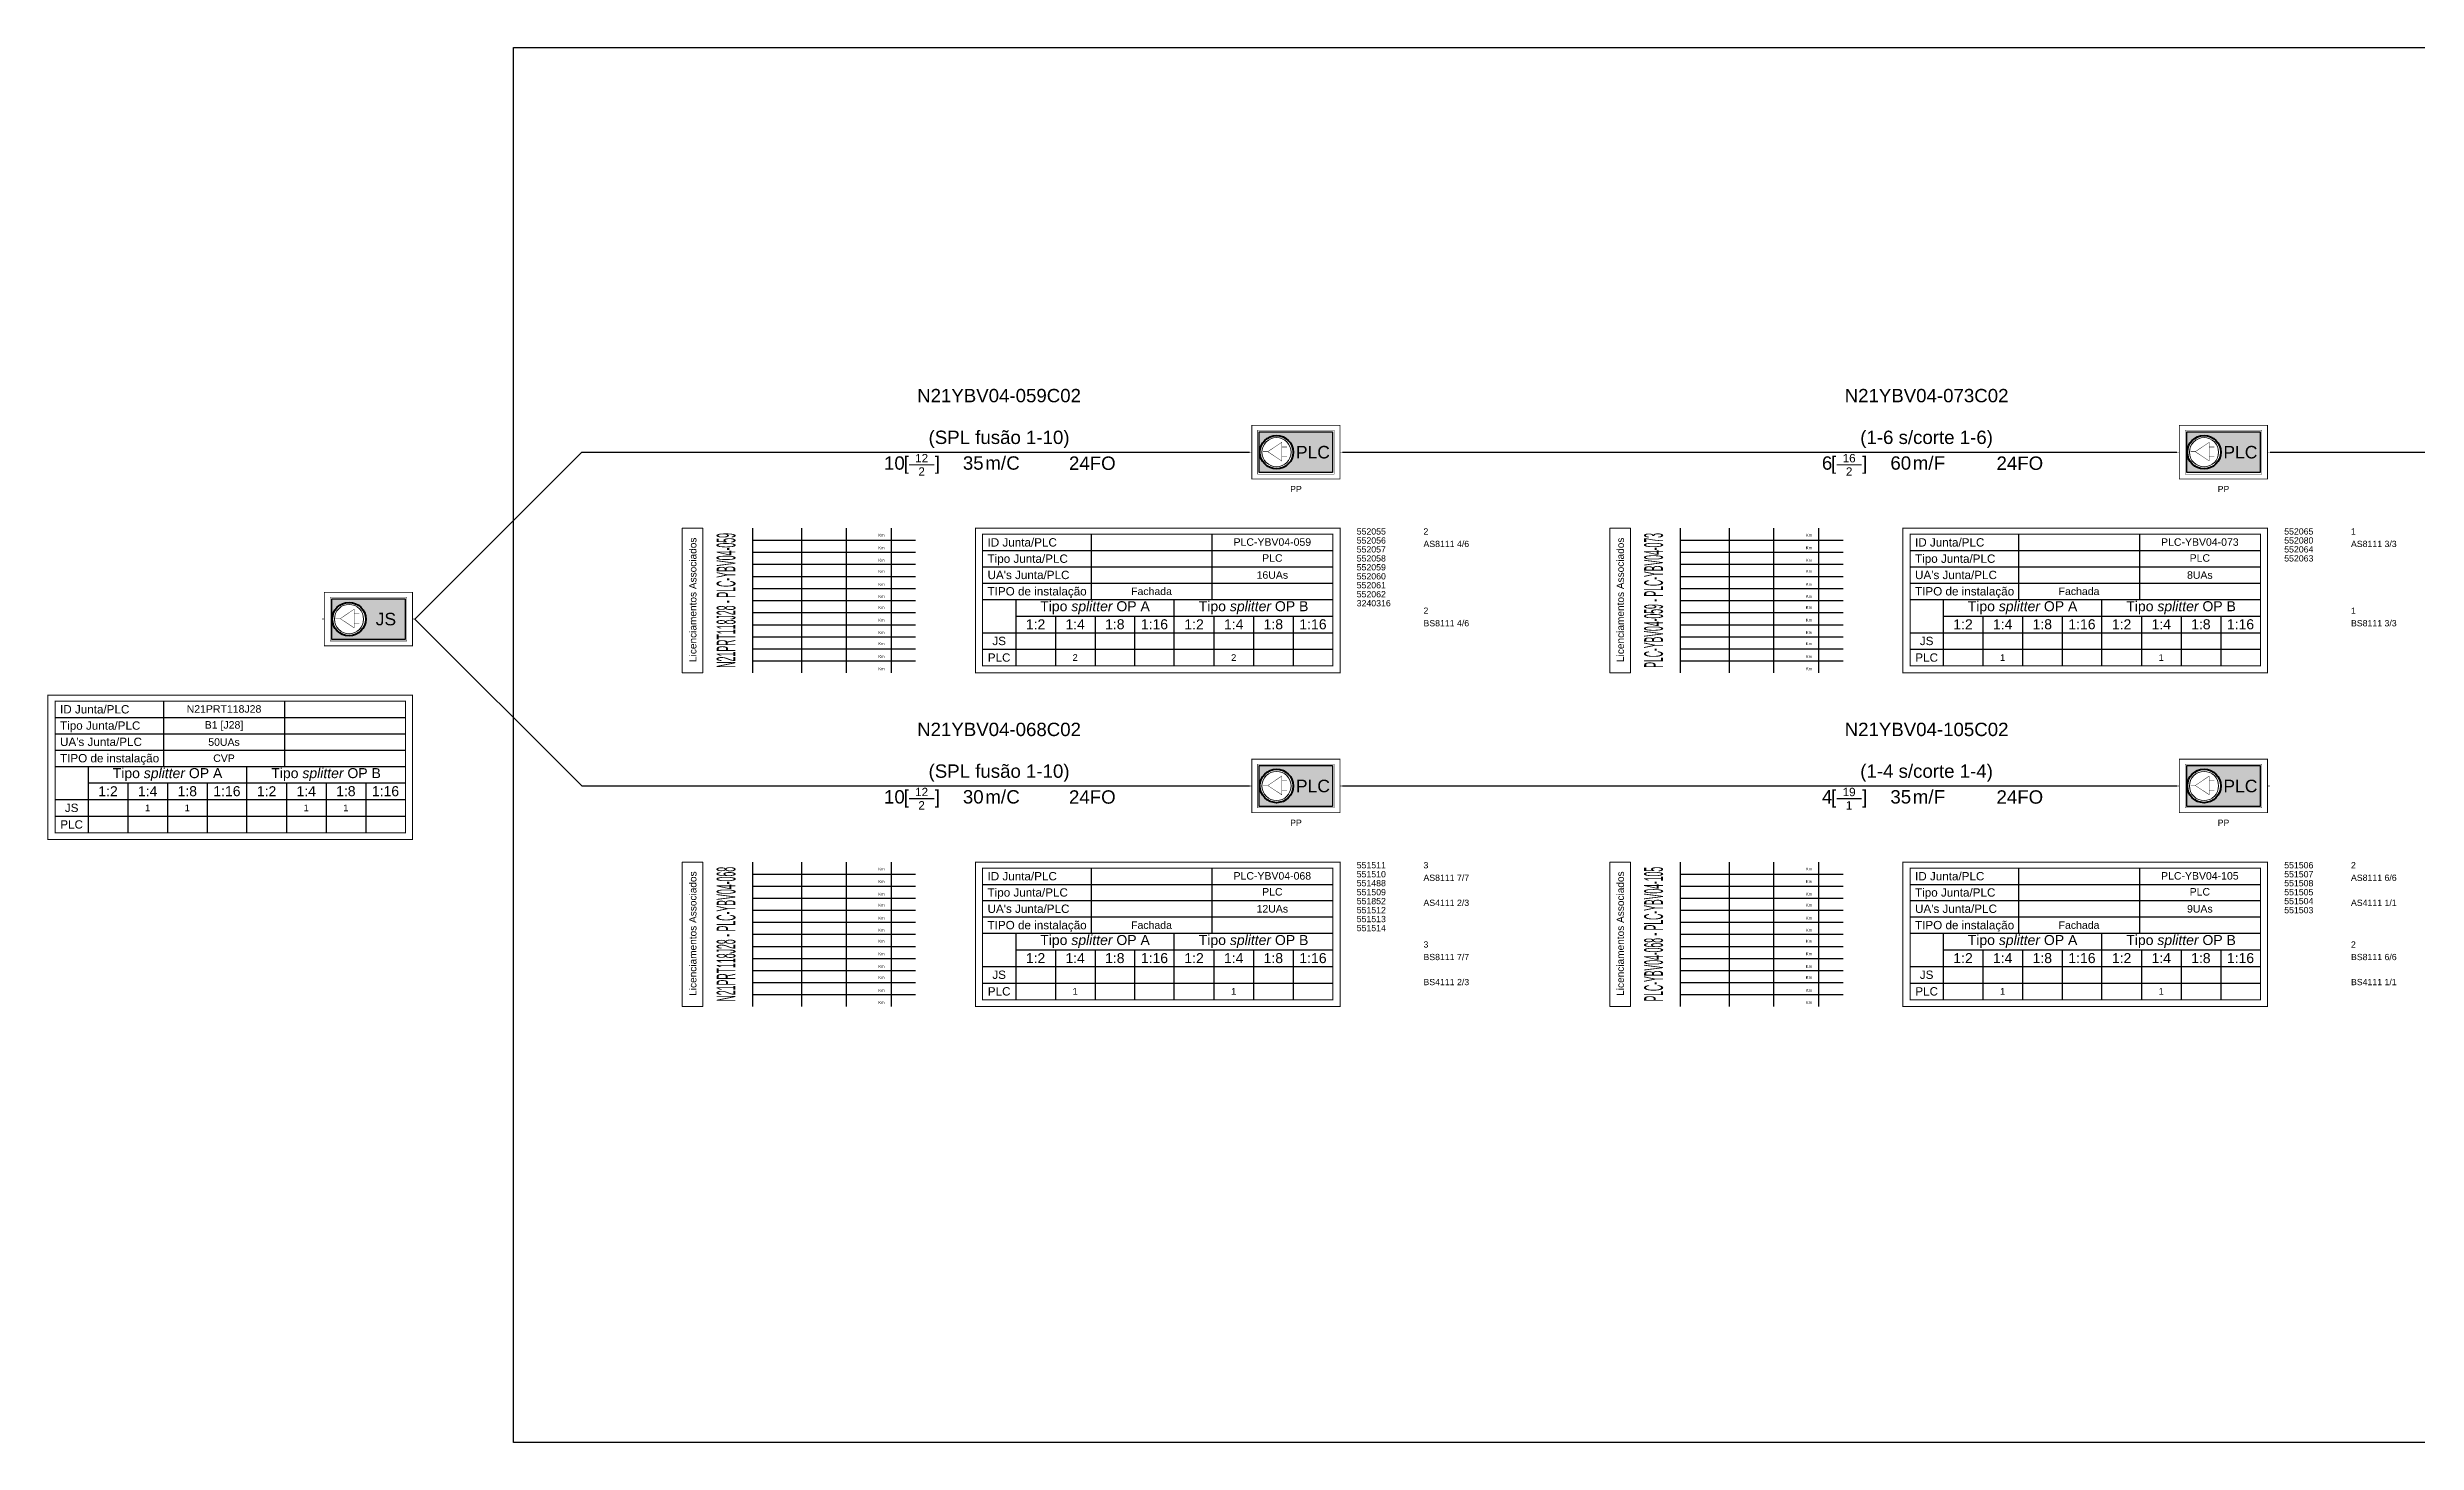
# Model space of a CAD drawing. Header units: metres. Extents: x 288 to 1034, y 827 to 7702.
# Drawn here: x 443 to 726.9, y 1815.6 to 1982.8 of the extents above; entities that cross this region are included whole.
import ezdxf
from ezdxf.enums import TextEntityAlignment as Align

# ---------------------------------------------------------------- set-up
doc = ezdxf.new("R2010")
doc.units = ezdxf.units.M
doc.header["$MEASUREMENT"] = 0
doc.set_wipeout_variables(frame=1)
for name, color, linetype in [('3-PROJ_FTTH_CABO', 7, 'Continuous'), ('3-PROJ_FTTH_JUNTA', 7, 'Continuous'), ('3-PROJ_FTTH_LICENCIAMENTOS', 7, 'Continuous'), ('3-PROJ_FTTH_PLC', 7, 'Continuous'), ('Licenciamentos Porto_1', 4, 'Continuous')]:
    doc.layers.add(name, color=color, linetype=linetype)
doc.styles.add('ARIAL', font='')
doc.styles.get('ARIAL').set_extended_font_data('Arial')

# ---------------------------------------------------------------- blocks, each defined once
blk = doc.blocks.new('*U26')
blk.add_hatch(color=31).paths.add_polyline_path([(9.97, -2.44), (1.18, -2.44), (1.18, 2.44), (9.97, 2.44)])
at = {"color": 7}
for points, const_width in [([(10.86, -3.21), (0.29, -3.21), (0.29, 3.21), (10.86, 3.21)], 0.0929), ([(10.17, -2.63), (0.99, -2.63), (0.99, 2.63), (10.17, 2.63)], 0.0465)]:
    blk.add_lwpolyline(points, close=True, dxfattribs=dict(at, const_width=const_width))
at = {"color": 7, "const_width": 0.0743}
for points in [[(0.29, 0), (0, 0)], [(11.15, 0), (10.86, 0)]]:
    blk.add_lwpolyline(points, dxfattribs=at)
at = {"color": 31}
blk.add_lwpolyline([(9.97, -2.44), (1.18, -2.44), (1.18, 2.44), (9.97, 2.44)], close=True, dxfattribs=at)
at = {"color": 7, "ltscale": 0.001}
blk.add_lwpolyline([(10.86, -9.12, 0.12, 0.12, 0), (10.86, -9.12, 0.12, 0.12, 0), (-32.84, -9.12, 0.12, 0.12, 0), (-32.84, -26.43, 0.12, 0.12, 0), (10.86, -26.43, 0.12, 0.12, 0), (10.86, -26.43, 0.12, 0.12, 0), (10.86, -9.12, 0, 0, 0)], format="xyseb", dxfattribs=at)
at = {"color": 7, "ltscale": 0.001, "const_width": 0.12}
blk.add_lwpolyline([(10, -25.61), (10, -25.61), (-31.98, -25.61), (-31.98, -9.84), (10, -9.84), (10, -9.84)], close=True, dxfattribs=at)
at = {"color": 7}
for points in [[(-18.98, -9.84), (-18.98, -17.65)], [(-4.49, -9.84), (-4.49, -17.65)], [(-31.98, -11.79), (10, -11.79)], [(-31.98, -13.74), (10, -13.74)], [(-31.98, -15.69), (10, -15.69)], [(-31.98, -17.65), (10, -17.65)], [(-28, -17.65), (-28, -25.61)], [(-28, -19.64), (10, -19.64)], [(-23.25, -19.64), (-23.25, -25.61)], [(-18.5, -19.64), (-18.5, -25.61)], [(-13.75, -19.64), (-13.75, -25.61)], [(-9, -25.61), (-9, -17.65)], [(-4.25, -19.64), (-4.25, -25.61)], [(0.5, -19.64), (0.5, -25.61)], [(5.25, -19.64), (5.25, -25.61)], [(-31.98, -21.63), (10, -21.63)], [(-31.98, -23.62), (10, -23.62)], [(-31.98, -23.62), (-13.57, -23.62), (10, -23.62)]]:
    blk.add_lwpolyline(points, dxfattribs=at)
at = {"color": 7, "style": 'ARIAL'}
for s, p in [('ID Junta/PLC', (-31.38, -10.81)), ('Tipo Junta/PLC', (-31.38, -12.76)), ("UA's Junta/PLC", (-31.38, -14.71)), ('TIPO de instalação', (-31.38, -16.67))]:
    blk.add_text(s, height=1, dxfattribs=at).set_placement(p, align=Align.MIDDLE_LEFT)
for s, p in [('JS', (-29.99, -22.62)), ('PLC', (-29.99, -24.61))]:
    blk.add_text(s, height=1, dxfattribs=at).set_placement(p, align=Align.MIDDLE_CENTER)
at = {"color": 7, "ltscale": 0.001, "char_height": 1.2, "attachment_point": 5, "style": 'ARIAL'}
for s, insert, width in [('{\\C114;Tipo \\fArial|b0|i1|c0|p34;splitter\\fArial|b0|i0|c0|p34; OP A}', (-18.5, -18.64), 14.6912), ('{\\C10;Tipo \\fArial|b0|i1|c0|p34;splitter\\fArial|b0|i0|c0|p34; OP B}', (0.5, -18.64), 14.6912), ('{\\C114;1:2}', (-25.63, -20.63), 4.1115), ('{\\C114;1:4}', (-20.88, -20.63), 4.1115), ('{\\C114;1:8}', (-16.13, -20.63), 4.1115), ('{\\C114;1:16}', (-11.38, -20.63), 4.1115), ('{\\C10;1:2}', (-6.63, -20.63), 4.1115), ('{\\C10;1:4}', (-1.88, -20.63), 4.1115), ('{\\C10;1:8}', (2.87, -20.63), 4.1115), ('{\\C10;1:16}', (7.62, -20.63), 4.1115)]:
    blk.add_mtext(s, dxfattribs=dict(at, insert=insert, width=width))
at = {"color": 4, "lineweight": 0, "style": 'ARIAL'}
blk.add_attdef('ALOCAÇÃO_RDP', text='', height=0.8, dxfattribs=at).set_placement((-0.91, -2.81), align=Align.MIDDLE_RIGHT)
blk.add_attdef('FO_RDP', text='', height=0.8, dxfattribs=at).set_placement((12.06, -2.81), align=Align.MIDDLE_LEFT)
at = {"color": 5, "lineweight": 0, "style": 'ARIAL'}
blk.add_attdef('FO_RTR+BKB', text='', height=0.8, dxfattribs=at).set_placement((12.07, -1.2), align=Align.MIDDLE_LEFT)
at = {"color": 1, "lineweight": 0, "style": 'ARIAL'}
blk.add_attdef('ALOCAÇÃO_RDS', text='', height=0.8, dxfattribs=at).set_placement((-0.89, -4.35), align=Align.MIDDLE_RIGHT)
blk.add_attdef('FO_RDS', text='', height=0.8, dxfattribs=at).set_placement((12.09, -4.35), align=Align.MIDDLE_LEFT)
at = {"color": 7, "lineweight": 0, "style": 'ARIAL'}
blk.add_attdef('MORADA', text='', height=0.75, dxfattribs=at).set_placement((10.86, -7.21), align=Align.MIDDLE_RIGHT)
for tag, p in [('JUNTA', (-11.73, -10.77)), ('TIPO_JUNTA', (-11.73, -12.68)), ('INSTALACAO', (-11.73, -16.67)), ('UA_JUNTA', (-11.73, -14.74)), ('NPOL_CVP', (2.75, -16.66))]:
    blk.add_attdef(tag, text='', height=0.9, dxfattribs=at).set_placement(p, align=Align.MIDDLE_CENTER)
at = {"color": 114, "style": 'ARIAL'}
for tag, p in [('(J)1:2_A', (-25.63, -22.62)), ('(J)1:4_A', (-20.88, -22.62)), ('(J)1:8_A', (-16.13, -22.62)), ('(J)1:16_A', (-11.38, -22.62)), ('(P)1:2_A', (-25.63, -24.61)), ('(P)1:4_A', (-20.88, -24.61)), ('(P)1:8_A', (-16.13, -24.61)), ('(P)1:16_A', (-11.38, -24.61))]:
    blk.add_attdef(tag, text='', height=0.8, dxfattribs=at).set_placement(p, align=Align.MIDDLE_CENTER)
at = {"color": 10, "style": 'ARIAL'}
for tag, p in [('(J)1:2_B', (-6.63, -22.62)), ('(J)1:4_B', (-1.88, -22.62)), ('(J)1:8_B', (2.87, -22.62)), ('(J)1:16_B', (7.62, -22.62)), ('(P)1:2_B', (-6.63, -24.61)), ('(P)1:4_B', (-1.88, -24.61)), ('(P)1:8_B', (2.87, -24.61)), ('(P)1:16_B', (7.62, -24.61))]:
    blk.add_attdef(tag, text='', height=0.8, dxfattribs=at).set_placement(p, align=Align.MIDDLE_CENTER)
at = {"color": 7, "lineweight": 0}
blk.add_wipeout([(3.7, -1.95), (3.43, -1.99), (3.09, -2), (2.79, -1.95), (2.57, -1.88), (2.34, -1.78), (2.03, -1.59), (1.77, -1.34), (1.58, -1.1), (1.47, -0.92), (1.35, -0.61), (1.28, -0.33), (1.25, 0), (1.3, 0.42), (1.38, 0.7), (1.51, 0.98), (1.63, 1.17), (1.83, 1.4), (1.98, 1.55), (2.18, 1.69), (2.4, 1.81), (2.69, 1.92), (2.92, 1.97), (3.27, 2), (3.51, 1.99), (3.73, 1.94), (3.98, 1.87), (4.15, 1.79), (4.31, 1.7), (4.51, 1.56), (4.66, 1.42), (4.79, 1.28), (4.96, 1.05), (5.05, 0.88), (5.15, 0.64), (5.21, 0.41), (5.25, 0.11), (5.23, -0.32), (5.19, -0.52), (5.11, -0.74), (4.96, -1.04), (4.78, -1.3), (4.57, -1.51), (4.25, -1.74), (3.96, -1.87)], dxfattribs=at)
at = {"color": 7, "const_width": 0.0465}
for points in [[(1.63, 0.06), (2.2, 0.06)], [(3.87, 0.62), (4.5, 0.62)], [(3.87, -0.49), (4.5, -0.49)]]:
    blk.add_lwpolyline(points, dxfattribs=at)
blk.add_lwpolyline([(2.2, 0.06), (3.87, -1.05), (3.87, 1.18)], close=True, dxfattribs=at)
at = {"color": 7, "lineweight": 40}
blk.add_circle((3.25, 0), 2, dxfattribs=at)
at = {"color": 7, "lineweight": 0}
blk.add_circle((3.25, 0), 1.75, dxfattribs=at)
blk.add_circle((3.25, 0), 1.75, dxfattribs=at)
at = {"color": 7, "style": 'ARIAL'}
blk.add_text('JS', height=1.5, dxfattribs=at).set_placement((7.67, 0), align=Align.MIDDLE_CENTER)
blk = doc.blocks.new('*U9')
blk.add_hatch(color=31).paths.add_polyline_path([(9.97, -2.44), (1.18, -2.44), (1.18, 2.44), (9.97, 2.44)])
at = {"color": 7}
for points, const_width in [([(10.86, -3.21), (0.29, -3.21), (0.29, 3.21), (10.86, 3.21)], 0.0929), ([(10.17, -2.63), (0.99, -2.63), (0.99, 2.63), (10.17, 2.63)], 0.0465)]:
    blk.add_lwpolyline(points, close=True, dxfattribs=dict(at, const_width=const_width))
for points, const_width in [([(0.29, 0), (0, 0)], 0.0743), ([(11.15, 0), (10.86, 0)], 0.0743), ([(-40.78, -1.52), (-37.77, -1.52)], 0.15)]:
    blk.add_lwpolyline(points, dxfattribs=dict(at, const_width=const_width))
at = {"color": 31}
blk.add_lwpolyline([(9.97, -2.44), (1.18, -2.44), (1.18, 2.44), (9.97, 2.44)], close=True, dxfattribs=at)
at = {"color": 7, "ltscale": 0.001}
blk.add_lwpolyline([(10.86, -9.12, 0.12, 0.12, 0), (10.86, -9.12, 0.12, 0.12, 0), (-32.84, -9.12, 0.12, 0.12, 0), (-32.84, -26.43, 0.12, 0.12, 0), (10.86, -26.43, 0.12, 0.12, 0), (10.86, -26.43, 0.12, 0.12, 0), (10.86, -9.12, 0, 0, 0)], format="xyseb", dxfattribs=at)
at = {"color": 7, "ltscale": 0.001, "const_width": 0.12}
blk.add_lwpolyline([(10, -25.61), (10, -25.61), (-31.98, -25.61), (-31.98, -9.84), (10, -9.84), (10, -9.84)], close=True, dxfattribs=at)
at = {"color": 7}
for points in [[(-18.98, -9.84), (-18.98, -17.65)], [(-4.49, -9.84), (-4.49, -17.65)], [(-31.98, -11.79), (10, -11.79)], [(-31.98, -13.74), (10, -13.74)], [(-31.98, -15.69), (10, -15.69)], [(-31.98, -17.65), (10, -17.65)], [(-28, -17.65), (-28, -25.61)], [(-28, -19.64), (10, -19.64)], [(-23.25, -19.64), (-23.25, -25.61)], [(-18.5, -19.64), (-18.5, -25.61)], [(-13.75, -19.64), (-13.75, -25.61)], [(-9, -25.61), (-9, -17.65)], [(-4.25, -19.64), (-4.25, -25.61)], [(0.5, -19.64), (0.5, -25.61)], [(5.25, -19.64), (5.25, -25.61)], [(-31.98, -21.63), (10, -21.63)], [(-31.98, -23.62), (10, -23.62)], [(-31.98, -23.62), (-13.57, -23.62), (10, -23.62)]]:
    blk.add_lwpolyline(points, dxfattribs=at)
at = {"color": 7, "style": 'ARIAL'}
blk.add_text('[     ]  ', height=1.6, dxfattribs=at).set_placement((-35.85, -0.5), align=Align.TOP_RIGHT)
for s, p in [('ID Junta/PLC', (-31.38, -10.81)), ('Tipo Junta/PLC', (-31.38, -12.76)), ("UA's Junta/PLC", (-31.38, -14.71)), ('TIPO de instalação', (-31.38, -16.67))]:
    blk.add_text(s, height=1, dxfattribs=at).set_placement(p, align=Align.MIDDLE_LEFT)
for s, p in [('JS', (-29.99, -22.62)), ('PLC', (-29.99, -24.61))]:
    blk.add_text(s, height=1, dxfattribs=at).set_placement(p, align=Align.MIDDLE_CENTER)
at = {"insert": (-31.65, -0.5), "char_height": 1.6, "width": 2.8224, "attachment_point": 1, "style": 'ARIAL'}
blk.add_mtext('m/', dxfattribs=at)
at = {"color": 7, "ltscale": 0.001, "char_height": 1.2, "attachment_point": 5, "style": 'ARIAL'}
for s, insert, width in [('{\\C114;Tipo \\fArial|b0|i1|c0|p34;splitter\\fArial|b0|i0|c0|p34; OP A}', (-18.5, -18.64), 14.6912), ('{\\C10;Tipo \\fArial|b0|i1|c0|p34;splitter\\fArial|b0|i0|c0|p34; OP B}', (0.5, -18.64), 14.6912), ('{\\C114;1:2}', (-25.63, -20.63), 4.1115), ('{\\C114;1:4}', (-20.88, -20.63), 4.1115), ('{\\C114;1:8}', (-16.13, -20.63), 4.1115), ('{\\C114;1:16}', (-11.38, -20.63), 4.1115), ('{\\C10;1:2}', (-6.63, -20.63), 4.1115), ('{\\C10;1:4}', (-1.88, -20.63), 4.1115), ('{\\C10;1:8}', (2.87, -20.63), 4.1115), ('{\\C10;1:16}', (7.62, -20.63), 4.1115)]:
    blk.add_mtext(s, dxfattribs=dict(at, insert=insert, width=width))
at = {"color": 7, "style": 'ARIAL'}
for tag, p in [('ID_CABO', (-30, 5.5)), ('ID_CABO2', (-30, 3)), ('ID_CABO3', (-30, 0.5))]:
    blk.add_attdef(tag, text='', height=1.6, dxfattribs=at).set_placement(p, align=Align.BOTTOM_CENTER)
at = {"color": 7, "lineweight": 0, "style": 'ARIAL'}
blk.add_attdef('FO_ACTIVAS', text='', height=1.6, dxfattribs=at).set_placement((-41.3, -0.5), align=Align.TOP_RIGHT)
for tag, height, p in [('FO_RESERVA', 1, (-39.28, -2.32)), ('FO_MORTAS', 1, (-39.28, -0.72)), ('PLC', 0.9, (2.75, -10.77)), ('TIPO_PLC', 0.9, (2.75, -12.68)), ('INSTALACAO', 0.9, (-11.73, -16.67)), ('NPOL_CVP', 0.9, (2.75, -16.66)), ('UA_PLC', 0.9, (2.75, -14.72))]:
    blk.add_attdef(tag, text='', height=height, dxfattribs=at).set_placement(p, align=Align.MIDDLE_CENTER)
at = {"color": 7, "style": 'ARIAL'}
blk.add_attdef('METROS', text='', height=1.6, dxfattribs=at).set_placement((-31.85, -0.5), align=Align.TOP_RIGHT)
for tag, height, p in [('TIPO_INSTALACAO', 1.6, (-29.13, -0.5)), ('CAPACIDADE', 1.6, (-21.62, -0.52)), ('BID1', 0.75, (12.86, -9.12)), ('BID2', 0.75, (12.86, -10.2)), ('BID3', 0.75, (12.86, -11.27)), ('BID4', 0.75, (12.86, -12.35)), ('BID5', 0.75, (12.86, -13.42)), ('BID6', 0.75, (12.86, -14.5)), ('BID7', 0.75, (12.86, -15.57)), ('BID8', 0.75, (12.86, -16.65)), ('BID9', 0.75, (12.86, -17.73)), ('BID10', 0.75, (12.86, -18.8)), ('BID11', 0.75, (12.86, -19.88)), ('BID12', 0.75, (12.86, -20.95)), ('BID13', 0.75, (12.86, -22.03)), ('BID14', 0.75, (12.86, -23.11)), ('BID15', 0.75, (12.86, -24.18)), ('BID16', 0.75, (12.86, -25.26)), ('BID17', 0.75, (12.86, -26.33)), ('BID18', 0.75, (12.86, -27.41)), ('BID19', 0.75, (12.86, -28.49)), ('BID20', 0.75, (12.86, -29.56)), ('BID21', 0.75, (12.86, -30.64)), ('BID22', 0.75, (12.86, -31.71)), ('BID23', 0.75, (12.86, -32.79)), ('BID24', 0.75, (12.86, -33.86))]:
    blk.add_attdef(tag, text='', height=height, dxfattribs=at).set_placement(p, align=Align.TOP_LEFT)
at = {"color": 1, "lineweight": 0, "style": 'ARIAL'}
blk.add_attdef('ALOCAÇÃO_RDS', text='', height=0.8, dxfattribs=at).set_placement((-0.89, -4.35), align=Align.MIDDLE_RIGHT)
at = {"color": 7, "style": 'ARIAL'}
for tag, p in [('N_RAISER(X)', (5.58, -4.41)), ('F.B.(X)', (5.58, -5.81))]:
    blk.add_attdef(tag, text='', height=0.75, dxfattribs=at).set_placement(p, align=Align.MIDDLE_CENTER)
at = {"color": 1, "lineweight": 0, "style": 'ARIAL'}
blk.add_attdef('FO_RDS', text='', height=0.8, dxfattribs=at).set_placement((12.09, -4.35), align=Align.MIDDLE_LEFT)
at = {"color": 7, "lineweight": 0, "style": 'ARIAL'}
blk.add_attdef('MORADA', text='', height=0.75, dxfattribs=at).set_placement((10.86, -7.21), align=Align.MIDDLE_RIGHT)
at = {"color": 114, "style": 'ARIAL'}
for tag, p in [('A_SPL_1', (20.86, -10.62)), ('FA_OPA', (20.86, -9.12)), ('A_SPL_2', (20.86, -12.12)), ('A_SPL_3', (20.86, -13.62)), ('A_SPL_4', (20.86, -15.12)), ('A_SPL_5', (20.86, -16.62))]:
    blk.add_attdef(tag, text='', height=0.75, dxfattribs=at).set_placement(p, align=Align.TOP_LEFT)
at = {"color": 1, "style": 'ARIAL'}
for tag, p in [('FA_OPB', (20.86, -18.62)), ('B_SPL_1', (20.86, -20.12)), ('B_SPL_2', (20.86, -21.62)), ('B_SPL_3', (20.86, -23.12)), ('B_SPL_4', (20.86, -24.62)), ('B_SPL_5', (20.86, -26.12))]:
    blk.add_attdef(tag, text='', height=0.75, dxfattribs=at).set_placement(p, align=Align.TOP_LEFT)
at = {"color": 114, "style": 'ARIAL'}
for tag, p in [('(J)1:2_A', (-25.63, -22.62)), ('(J)1:4_A', (-20.88, -22.62)), ('(J)1:8_A', (-16.13, -22.62)), ('(J)1:16_A', (-11.38, -22.62)), ('(P)1:2_A', (-25.63, -24.61)), ('(P)1:4_A', (-20.88, -24.61)), ('(P)1:8_A', (-16.13, -24.61)), ('(P)1:16_A', (-11.38, -24.61))]:
    blk.add_attdef(tag, text='', height=0.8, dxfattribs=at).set_placement(p, align=Align.MIDDLE_CENTER)
at = {"color": 10, "style": 'ARIAL'}
for tag, p in [('(J)1:2_B', (-6.63, -22.62)), ('(J)1:4_B', (-1.88, -22.62)), ('(J)1:8_B', (2.87, -22.62)), ('(J)1:16_B', (7.62, -22.62)), ('(P)1:2_B', (-6.63, -24.61)), ('(P)1:4_B', (-1.88, -24.61)), ('(P)1:8_B', (2.87, -24.61)), ('(P)1:16_B', (7.62, -24.61))]:
    blk.add_attdef(tag, text='', height=0.8, dxfattribs=at).set_placement(p, align=Align.MIDDLE_CENTER)
at = {"color": 7, "lineweight": 0}
blk.add_wipeout([(3.7, -1.95), (3.43, -1.99), (3.09, -2), (2.79, -1.95), (2.57, -1.88), (2.34, -1.78), (2.03, -1.59), (1.77, -1.34), (1.58, -1.1), (1.47, -0.92), (1.35, -0.61), (1.28, -0.33), (1.25, 0), (1.3, 0.42), (1.38, 0.7), (1.51, 0.98), (1.63, 1.17), (1.83, 1.4), (1.98, 1.55), (2.18, 1.69), (2.4, 1.81), (2.69, 1.92), (2.92, 1.97), (3.27, 2), (3.51, 1.99), (3.73, 1.94), (3.98, 1.87), (4.15, 1.79), (4.31, 1.7), (4.51, 1.56), (4.66, 1.42), (4.79, 1.28), (4.96, 1.05), (5.05, 0.88), (5.15, 0.64), (5.21, 0.41), (5.25, 0.11), (5.23, -0.32), (5.19, -0.52), (5.11, -0.74), (4.96, -1.04), (4.78, -1.3), (4.57, -1.51), (4.25, -1.74), (3.96, -1.87)], dxfattribs=at)
at = {"color": 7, "const_width": 0.0465}
for points in [[(1.63, 0.06), (2.2, 0.06)], [(3.87, 0.62), (4.5, 0.62)], [(3.87, -0.49), (4.5, -0.49)]]:
    blk.add_lwpolyline(points, dxfattribs=at)
blk.add_lwpolyline([(2.2, 0.06), (3.87, -1.05), (3.87, 1.18)], close=True, dxfattribs=at)
at = {"color": 7, "lineweight": 40}
blk.add_circle((3.25, 0), 2, dxfattribs=at)
at = {"color": 7, "lineweight": 0}
blk.add_circle((3.25, 0), 1.75, dxfattribs=at)
blk.add_circle((3.25, 0), 1.75, dxfattribs=at)
at = {"color": 7, "style": 'ARIAL'}
blk.add_text('PLC', height=1.5, dxfattribs=at).set_placement((7.61, 0), align=Align.MIDDLE_CENTER)
blk = doc.blocks.new('Troço Sinoptico')
at = {"color": 7, "lineweight": 0, "style": 'ARIAL'}
for tag, p in [('D1', (-16.57, -9.75)), ('D2', (-16.57, -11.26)), ('T1', (-10.78, -9.77)), ('E1', (-1.22, -9.77))]:
    blk.add_attdef(tag, text='', height=0.631, dxfattribs=at).set_placement(p, align=Align.MIDDLE_CENTER)
blk.add_attdef('XXX1', text='', height=0.631, dxfattribs=at).set_placement((-4.58, -9.81), align=Align.MIDDLE_RIGHT)
at = {"color": 7}
blk.add_wipeout([(-27.96, -26.44), (-27.96, -9.12), (0, -9.12), (0, -26.43)], dxfattribs=at)
at = {"color": 7, "lineweight": 0}
blk.add_lwpolyline([(-27.96, -26.44), (-25.49, -26.44), (-25.49, -9.12), (-27.96, -9.12)], close=True, dxfattribs=at)
at = {"color": 7}
for points in [[(-19.54, -9.12), (-19.54, -26.44)], [(-19.54, -10.56), (0, -10.56)], [(-13.66, -9.12), (-13.66, -17.78)], [(-8.33, -9.12), (-8.33, -17.78)], [(-2.94, -9.12), (-2.94, -17.77)], [(-19.54, -12), (0, -12)], [(-19.54, -13.44), (0, -13.44)], [(-19.54, -14.89), (0, -14.89)], [(-19.54, -16.33), (0, -16.33)], [(-19.54, -17.77), (0, -17.77)], [(-19.54, -19.23), (0, -19.23)], [(-13.66, -17.78), (-13.66, -26.44)], [(-8.33, -17.78), (-8.33, -26.44)], [(-2.94, -17.78), (-2.94, -26.43)], [(-19.54, -20.67), (0, -20.67)], [(-19.54, -22.11), (0, -22.11)], [(-19.54, -23.55), (0, -23.55)], [(-19.54, -24.99), (0, -24.99)]]:
    blk.add_lwpolyline(points, dxfattribs=at)
at = {"color": 7, "lineweight": 0, "true_color": 0xffffff, "insert": (-26.69, -17.69), "char_height": 0.865, "width": 17.7947, "attachment_point": 5, "rotation": 90, "style": 'ARIAL'}
blk.add_mtext('Licenciamentos Associados', dxfattribs=at)
at = {"color": 7, "lineweight": 0, "char_height": 0.355, "width": 6.2282, "attachment_point": 2, "style": 'ARIAL'}
for insert in [(-4.1, -11.28), (-4.09, -9.77), (-4.09, -14.1), (-4.09, -12.78), (-4.09, -15.66), (-4.1, -18.43), (-4.09, -17.1), (-4.1, -19.94), (-4.1, -21.44), (-4.1, -22.77), (-4.09, -24.32), (-4.09, -25.77)]:
    blk.add_mtext('Km', dxfattribs=dict(at, insert=insert))
at = {"color": 7, "lineweight": 0, "style": 'ARIAL', "width": 0.580821}
blk.add_attdef('ORIGEM-DESTINO', text='', height=2.25, rotation=90, dxfattribs=at).set_placement((-21.59, -25.83), (-21.59, -9.68), align=Align.FIT)
at = {"color": 7, "lineweight": 0, "style": 'ARIAL'}
for tag, p in [('T2', (-10.78, -11.28)), ('E2', (-1.22, -11.3)), ('D3', (-16.57, -12.76)), ('D4', (-16.57, -14.09)), ('T3', (-10.78, -12.77)), ('T4', (-10.78, -14.1)), ('E3', (-1.22, -12.78)), ('E4', (-1.22, -14.1)), ('D5', (-16.57, -15.64)), ('D6', (-16.57, -17.08)), ('T5', (-10.78, -15.65)), ('T6', (-10.78, -17.09)), ('E5', (-1.22, -15.65)), ('E6', (-1.22, -17.09)), ('D7', (-16.57, -18.42)), ('D8', (-16.57, -19.93)), ('T7', (-10.78, -18.43)), ('T8', (-10.79, -19.94)), ('E7', (-1.22, -18.43)), ('E8', (-1.22, -19.97)), ('D10', (-16.57, -22.75)), ('D9', (-16.57, -21.42)), ('T10', (-10.78, -22.77)), ('T9', (-10.79, -21.44)), ('E10', (-1.22, -22.77)), ('E9', (-1.22, -21.45)), ('D11', (-16.57, -24.3)), ('D12', (-16.57, -25.74)), ('T12', (-10.79, -25.76)), ('T11', (-10.79, -24.31)), ('E11', (-1.22, -24.31)), ('E12', (-1.22, -25.76))]:
    blk.add_attdef(tag, text='', height=0.631, dxfattribs=at).set_placement(p, align=Align.MIDDLE_CENTER)
for tag, p in [('XXX2', (-4.59, -11.32)), ('XXX3', (-4.58, -12.81)), ('XXX4', (-4.59, -14.14)), ('XXX5', (-4.58, -15.69)), ('XXX6', (-4.58, -17.13)), ('XXX7', (-4.59, -18.47)), ('XXX8', (-4.59, -19.98)), ('XXX10', (-4.59, -22.81)), ('XXX9', (-4.59, -21.48)), ('XXX11', (-4.58, -24.35)), ('XXX12', (-4.58, -25.8))]:
    blk.add_attdef(tag, text='', height=0.631, dxfattribs=at).set_placement(p, align=Align.MIDDLE_RIGHT)
at = {"color": 7, "lineweight": 0, "style": 'ARIAL', "flags": 1}
blk.add_attdef('ID', text='', height=0.631, dxfattribs=at).set_placement((-13.98, -27.67), align=Align.MIDDLE_CENTER)
at = {"layer": 'Defpoints', "flags": 1}
for tag, p in [('TROCO', (-28.25, -8.29)), ('GAMA', (-13.98, -8.55))]:
    blk.add_attdef(tag, p, '', height=2.16, dxfattribs=at)

msp = doc.modelspace()

# ---------------------------------------------------------------- linework, layer by layer
at = {"layer": '3-PROJ_FTTH_CABO'}
for points in [[(507.03, 1934.26), (587.03, 1934.26)], [(618.18, 1934.26), (698.18, 1934.26)], [(507.03, 1894.26), (587.03, 1894.26)], [(618.18, 1894.26), (698.18, 1894.26)]]:
    msp.add_lwpolyline(points, dxfattribs=at)

# ---------------------------------------------------------------- block references
at = {"layer": '3-PROJ_FTTH_JUNTA'}
msp.add_blockref('*U26', (475.88, 1914.26), dxfattribs=at).add_auto_attribs({'JUNTA': 'N21PRT118J28', 'TIPO_JUNTA': 'B1 [J28]', 'UA_JUNTA': '50UAs', 'INSTALACAO': 'CVP', '(J)1:4_A': '1', '(J)1:8_A': '1', '(J)1:4_B': '1', '(J)1:8_B': '1'})

# ---------------------------------------------------------------- next in the draw order: linework, layer by layer
at = {"layer": '3-PROJ_FTTH_CABO'}
for points in [[(487.03, 1914.26), (507.03, 1934.26)], [(487.03, 1914.26), (507.03, 1894.26)]]:
    msp.add_lwpolyline(points, dxfattribs=at)

# ---------------------------------------------------------------- next in the draw order: block references
at = {"layer": '3-PROJ_FTTH_PLC'}
for p, values in [((587.03, 1934.26), {'PLC': 'PLC-YBV04-059', 'TIPO_PLC': 'PLC', 'UA_PLC': '16UAs', 'INSTALACAO': 'Fachada', '(P)1:4_A': '2', '(P)1:4_B': '2', 'BID1': '552055', 'BID2': '552056', 'BID3': '552057', 'BID4': '552058', 'BID5': '552059', 'BID6': '552060', 'BID7': '552061', 'BID8': '552062', 'BID9': '3240316', 'FA_OPA': '2', 'A_SPL_1': 'AS8111 4/6', 'FA_OPB': '2', 'B_SPL_1': 'BS8111 4/6', 'N_RAISER(X)': 'PP', 'ID_CABO': 'N21YBV04-059C02', 'ID_CABO3': '(SPL fusão 1-10)', 'FO_ACTIVAS': '10', 'FO_MORTAS': '12', 'FO_RESERVA': '2', 'METROS': '35', 'TIPO_INSTALACAO': 'C', 'CAPACIDADE': '24FO'}), ((698.18, 1934.26), {'PLC': 'PLC-YBV04-073', 'TIPO_PLC': 'PLC', 'UA_PLC': '8UAs', 'INSTALACAO': 'Fachada', '(P)1:4_A': '1', '(P)1:4_B': '1', 'BID1': '552065', 'BID2': '552080', 'BID3': '552064', 'BID4': '552063', 'FA_OPA': '1', 'A_SPL_1': 'AS8111 3/3', 'FA_OPB': '1', 'B_SPL_1': 'BS8111 3/3', 'N_RAISER(X)': 'PP', 'ID_CABO': 'N21YBV04-073C02', 'ID_CABO3': '(1-6 s/corte 1-6)', 'FO_ACTIVAS': '6', 'FO_MORTAS': '16', 'FO_RESERVA': '2', 'METROS': '60', 'TIPO_INSTALACAO': 'F', 'CAPACIDADE': '24FO'}), ((587.03, 1894.26), {'PLC': 'PLC-YBV04-068', 'TIPO_PLC': 'PLC', 'UA_PLC': '12UAs', 'INSTALACAO': 'Fachada', '(P)1:4_A': '1', '(P)1:4_B': '1', 'BID1': '551511', 'BID2': '551510', 'BID3': '551488', 'BID4': '551509', 'BID5': '551852', 'BID6': '551512', 'BID7': '551513', 'BID8': '551514', 'FA_OPA': '3', 'A_SPL_1': 'AS8111 7/7', 'A_SPL_3': 'AS4111 2/3', 'FA_OPB': '3', 'B_SPL_1': 'BS8111 7/7', 'B_SPL_3': 'BS4111 2/3', 'N_RAISER(X)': 'PP', 'ID_CABO': 'N21YBV04-068C02', 'ID_CABO3': '(SPL fusão 1-10)', 'FO_ACTIVAS': '10', 'FO_MORTAS': '12', 'FO_RESERVA': '2', 'METROS': '30', 'TIPO_INSTALACAO': 'C', 'CAPACIDADE': '24FO'}), ((698.18, 1894.26), {'PLC': 'PLC-YBV04-105', 'TIPO_PLC': 'PLC', 'UA_PLC': '9UAs', 'INSTALACAO': 'Fachada', '(P)1:4_A': '1', '(P)1:4_B': '1', 'BID1': '551506', 'BID2': '551507', 'BID3': '551508', 'BID4': '551505', 'BID5': '551504', 'BID6': '551503', 'FA_OPA': '2', 'A_SPL_1': 'AS8111 6/6', 'A_SPL_3': 'AS4111 1/1', 'FA_OPB': '2', 'B_SPL_1': 'BS8111 6/6', 'B_SPL_3': 'BS4111 1/1', 'N_RAISER(X)': 'PP', 'ID_CABO': 'N21YBV04-105C02', 'ID_CABO3': '(1-4 s/corte 1-4)', 'FO_ACTIVAS': '4', 'FO_MORTAS': '19', 'FO_RESERVA': '1', 'METROS': '35', 'TIPO_INSTALACAO': 'F', 'CAPACIDADE': '24FO'})]:
    msp.add_blockref('*U9', p, dxfattribs=at).add_auto_attribs(values)

# ---------------------------------------------------------------- next in the draw order: linework, layer by layer
at = {"layer": '3-PROJ_FTTH_CABO'}
for points in [[(598.18, 1934.26), (618.18, 1934.26)], [(709.34, 1934.26), (729.34, 1934.26)], [(598.18, 1894.26), (618.18, 1894.26)]]:
    msp.add_lwpolyline(points, dxfattribs=at)

# ---------------------------------------------------------------- next in the draw order: block references
at = {"layer": '3-PROJ_FTTH_LICENCIAMENTOS'}
ref = msp.add_blockref('Troço Sinoptico', (547.03, 1934.26), dxfattribs=at)
ref.add_attrib('ORIGEM-DESTINO', 'N21PRT118J28 - PLC-YBV04-059', dxfattribs={"layer": '0', "color": 7, "lineweight": 0, "height": 2.2526, "rotation": 90, "style": 'ARIAL', "width": 0.333226}).set_placement((525.44, 1908.43), (525.44, 1924.57), align=Align.FIT)
ref = msp.add_blockref('Troço Sinoptico', (658.18, 1934.26), dxfattribs=at)
ref.add_attrib('ORIGEM-DESTINO', 'PLC-YBV04-059 - PLC-YBV04-073', dxfattribs={"layer": '0', "color": 7, "lineweight": 0, "height": 2.2526, "rotation": 90, "style": 'ARIAL', "width": 0.32732}).set_placement((636.59, 1908.43), (636.59, 1924.57), align=Align.FIT)
ref = msp.add_blockref('Troço Sinoptico', (547.03, 1894.26), dxfattribs=at)
ref.add_attrib('ORIGEM-DESTINO', 'N21PRT118J28 - PLC-YBV04-068', dxfattribs={"layer": '0', "color": 7, "lineweight": 0, "height": 2.2526, "rotation": 90, "style": 'ARIAL', "width": 0.333226}).set_placement((525.44, 1868.43), (525.44, 1884.57), align=Align.FIT)
ref = msp.add_blockref('Troço Sinoptico', (658.18, 1894.26), dxfattribs=at)
ref.add_attrib('ORIGEM-DESTINO', 'PLC-YBV04-068 - PLC-YBV04-105', dxfattribs={"layer": '0', "color": 7, "lineweight": 0, "height": 2.2526, "rotation": 90, "style": 'ARIAL', "width": 0.32732}).set_placement((636.59, 1868.43), (636.59, 1884.57), align=Align.FIT)

# ---------------------------------------------------------------- next in the draw order: linework, layer by layer
at = {"layer": 'Licenciamentos Porto_1', "color": 4}
msp.add_lwpolyline([(498.83, 1982.77), (960.51, 1982.77), (960.51, 1815.58), (498.83, 1815.58)], close=True, dxfattribs=at)

doc.saveas('drawing.dxf')
